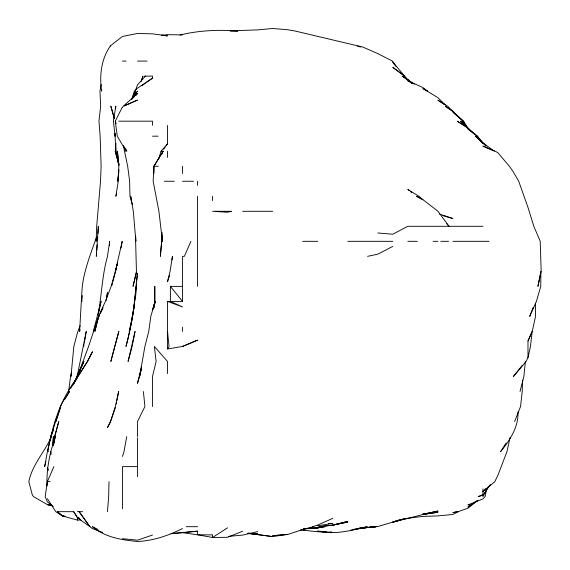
<?xml version="1.0" encoding="UTF-8"?>
<svg xmlns="http://www.w3.org/2000/svg" width="570" height="570" viewBox="0 0 570 570"><rect width="100%" height="100%" fill="white"/><g stroke="black" fill="none" stroke-linecap="round" stroke-linejoin="round"><path stroke-width="0.85" d="M115.881 143.255L115.853 151.207L118.802 165.393M109.013 481.636L108.671 496.655L107.438 511.675M81.959 301.402C80.263 278.837 89.376 258.011 96.48 237.148M522.49 380.033L522.227 391.519L520.545 406.538L514.617 421.558M109.44 245.741L109.675 241.324L107.438 256.6C102.044 275.552 101.716 295.424 98.076 314.754M135.767 295.217L135.952 291.683M136.052 289.916L136.479 283.76M52.875 445.412L53.373 436.577L52.853 445.412M115.653 108.799L115.803 106.148L113.387 121.168L115.097 136.187L115.853 151.207L118.881 164.559M97.534 240.44L97.741 236.906M97.94 233.372L98.346 226.304L96.309 256.343L96.587 252.809M101.738 89.362L101.61 91.129C99.358 75.753 101.154 59.016 110.345 46.07M518.023 411.839C518.622 427.122 509.865 440.232 500.652 451.597L506.16 443.011M161.538 241.324L162.172 236.023L160.355 256.343L162.172 235.139M96.793 250.159L97.206 244.858M136.729 281.131L137.477 273.265C134.94 292.688 134.57 312.453 129.255 331.441L133.594 310.579M172.076 259.877L172.418 256.343L170.074 271.363L167.516 281.58L169.639 275.289M136.237 286.382C134.492 306.639 131.257 326.81 125.977 346.46C131.022 327.665 134.121 308.391 135.952 289.033M525.398 361.48L523.887 376.499L520.018 391.519M118.888 169.76L117.669 181.246L118.845 172.069M50.716 438.344L50.908 436.577C55.725 415.209 64.004 394.875 77.399 377.397L72.974 384.828M76.594 379.15L86.241 331.441L84.289 343.119M68.635 391.519L70.538 376.499L71.578 372.324M154.719 302.235L153.993 307.244L154.748 301.402L154.776 286.382L154.84 301.402M54.677 436.577L53.58 444.087L54.706 436.577L58.753 421.558L54.677 436.577L53.103 445.754M106.383 299.642L107.438 292.61L106.227 300.518M154.584 304.736L155.133 301.402L150.808 316.421L148.734 331.441L144.901 346.46L139.586 376.499L141.054 369.823M83.733 346.46L84.011 344.793M82.344 295.559L81.318 301.402L79.622 331.441L80.049 329.774M121.025 248L122.208 241.324L115.368 271.363L111.129 286.382L105.372 301.402L98.51 316.421L94.869 331.441L98.582 316.421L88.578 346.46L78.09 374.832M126.718 436.577L124.004 451.597L122.457 456.506M101.196 84.453L99.971 91.129L100.662 106.148L98.952 121.168L100.149 136.187L101.104 166.226L100.52 181.246L96.693 226.304L96.166 241.324L96.636 239.657M47.36 451.896L44.66 466.616L45.906 461.607M116.244 404.03L116.565 402.363M116.886 400.696L118.646 391.519L115.318 406.538L110.48 421.558L107.438 427.7L110.573 421.558L115.475 407.372M132.162 346.46L132.482 344.793M132.803 343.119L135.069 331.441L128.072 361.48L131.934 347.294M486.388 489.979L485.063 496.655L482.925 498.928L467.906 505.013L469.409 504.172M133.936 308.911L134.263 307.244M53.715 444.087L55.347 436.577L50.751 451.597L50.837 454.247M98.745 312.246L101.097 301.402L93.338 331.441L99.558 314.839L98.788 316.421M71.514 373.991L70.965 376.499L73.844 346.46L77.399 332.887L80.085 325.598M510.1 437.411L506.958 451.597L497.945 475.216L494.81 481.636L482.925 491.639L485.897 488.511M527.984 357.568L530.478 346.46L532.131 331.441L527.984 341.06L527.984 357.568L526.039 361.48L513.385 376.499L522.12 365.577M55.219 421.558L56.295 419.185L50.958 436.577L47.36 451.597L48.293 449.089M139.75 375.666L141.161 369.823M136.522 272.196L133.038 286.382L136.437 271.363L135.482 236.023M111.898 285.549L112.539 283.041M112.967 281.373L116.593 267.188M141.617 366.482L137.477 383.318L139.315 377.255M114.777 346.46L110.837 361.48L118.838 331.441L115.005 345.627M116.928 265.52L117.598 263.019M116.608 193.757L115.86 196.265L118.268 181.246L118.831 166.226L117.42 151.207L118.881 165.343M158.517 159.55L161.032 151.207L167.516 143.911L167.516 125.443M131.755 99.472L134.356 91.129L137.477 88.143L152.496 78.126L152.496 76.109L144.438 76.109M141.303 81.118L142.97 76.109L141.232 81.118M135.617 90.345L137.477 84.88L145.478 76.109M60.733 407.372L55.86 421.558L60.392 406.538L62.379 402.42L69.476 391.519L65.044 399.086M81.474 367.315L83.505 361.48L78.04 374.918M50.958 436.577L53.388 429.901M53.423 429.459L50.716 436.577L47.638 451.597L48.635 451.597M533.021 307.722L529.687 316.421L536.413 301.402L540.766 286.382L540.866 271.363L537.938 286.382L541.172 271.363L540.21 241.324L533.819 226.304L527.984 207.416L518.728 181.246L512.964 171.335L509.352 166.226L497.945 152.803L495.273 151.207L482.925 146.07L494.382 151.207L482.925 142.97L486.075 145.913M133.373 96.665L135.218 91.92M73.993 383.61L77.399 375.074L83.897 361.48L79.793 370.963M75.347 381.237L77.399 376.499L70.673 388.512M78.083 374.918L79.109 372.545M53.872 466.616L47.367 481.636L45.165 496.655L47.36 501.821L53.288 506.744M190.886 241.324L184.359 256.343L182.535 256.343L182.535 301.402L167.516 301.402L167.516 348.968L182.535 346.46L197.555 340.112L182.535 346.446M161.702 154.37L163.084 151.207L161.032 151.207M527.984 341.06L532.223 331.441L535.529 316.421L535.458 303.169M131.321 99.821L135.532 91.129M100.327 313.258L103.02 307.722L100.334 313.258M115.539 122.001L115.981 123.669L115.283 121.168L122.457 106.911L122.457 107.566M51.143 437.347C44.282 452.459 32.105 465.056 28.828 481.636L32.34 494.967L33.573 496.655L47.36 504.593L52.369 505.611M488.668 486.139L482.925 496.655L482.925 488.796M153.943 166.226L163.084 151.207L153.95 166.226L153.152 181.246L158.909 211.285L162.422 241.324L162.357 238.673M167.516 348.968L169.048 346.46L167.516 331.441M133.33 97.89L134.712 95.632M135.632 94.136L137.477 91.129L131.328 99.707M490.435 484.486L482.925 495.18L478.159 496.655L482.925 494.589M163.604 149.219L165.072 147.224M166.048 145.899L167.516 143.911M135.781 95.546L137.477 93.558L123.312 106.148L137.477 100.092L123.875 106.148M477.268 500.866L467.906 508.233L458.145 511.675L452.886 512.601L456.77 511.675M110.131 46.07L122.457 36.423L137.477 33.48L152.496 33.844L167.516 35.846L165.749 35.86M141.766 85.778L145.343 83.227M146.775 82.208L152.496 78.126M476.313 501.144L467.906 507.136L477.204 500.645M227.594 527.806L212.574 537.496L197.555 534.753M392.808 246.383L377.789 254.163L367.572 256.343M458.38 511.675L452.886 514.475L437.867 515.9L422.847 516.413L407.828 518.308L396.143 520.837M182.535 528.533C168.449 535.579 153.33 540.816 137.477 541.5C121.51 539.854 105.108 537.403 92.418 526.694L97.954 529.452M332.73 518.365L317.711 525.048L312.731 526.694M242.613 531.233L227.594 537.275L212.574 537.496L212.574 534.881L197.555 534.803L182.535 532.679L171.05 533.663L197.555 531.169L197.555 534.803M180.035 35.041C198.802 30.36 218.652 29.569 237.918 31.051L230.173 30.944M152.496 535.038L137.477 540.175L122.457 538.707M405.32 518.486L377.789 526.516L362.769 527.962L375.537 526.694L362.769 528.069L351.084 530.05M405.32 518.472L392.808 522.12L422.847 514.567L437.867 511.675L422.847 514.475L437.867 512.33L430.799 513.121M313.372 526.694L302.691 529.551L287.672 534.496L272.652 535.707L287.672 534.346L272.652 536.598L247.914 533.285L272.652 536.598M257.633 531.603L242.613 535.109L228.477 536.363M353.592 529.359L367.244 526.694C351.035 530.577 334.419 535.059 317.711 531.083L326.546 531.81M317.711 525.797L332.73 523.381L328.313 523.723M422.847 514.012L424.614 513.812M426.381 513.62L429.032 513.321M182.535 532.651L197.555 531.169M362.769 527.962L376.115 526.694L359.235 528.148M161.331 35.219L167.516 34.677L182.535 34.884M306.225 528.582L317.711 527.863L324.85 526.694L317.711 527.955L303.575 528.753M303.575 528.946L317.711 528.212L308.876 528.183M47.36 498.636L55.767 511.675L62.379 515.936L77.399 520.082L80.933 519.961M230.244 30.837L257.633 29.897L272.652 28.5L287.672 29.733L295.224 31.051L362.769 47.039L377.789 53.601L392.459 61.09L396.143 66.64M302.691 529.829L304.458 529.815M122.457 61.09L126.127 61.09M137.477 61.09L147.074 61.09M115.283 121.168L117.299 136.187L122.457 144.994L126.846 151.207L125.25 148.15M118.76 121.168L152.496 121.168L152.496 125.329M152.496 136.187L158.068 136.187M158.389 166.226L153.95 166.226L154 173.294M164.359 181.246L174.327 181.246M182.535 181.246L193.536 181.246M242.613 211.285L272.652 211.285M482.925 226.304L407.828 226.304L392.808 234.22L377.789 232.973M302.691 241.324L317.711 241.324M347.75 241.324L392.808 241.324M407.828 241.324L417.318 241.324M433.043 241.324L437.867 241.324M440.753 241.324L448.561 241.324M452.886 241.324L488.953 241.324M167.516 301.402L182.535 306.945L170.409 301.402L170.38 286.382L182.535 286.382M137.477 466.616L122.457 466.616L122.457 508.846M50.11 481.636L47.36 481.636L47.36 484.529M58.119 511.675L73.658 511.675L77.399 517.453L78.981 518.151M77.399 511.675L82.671 511.675M186.34 526.694L197.555 526.694M247.914 533.591L257.633 534.04L254.982 533.791M330.08 532.095L331.847 532.238L317.711 531.753L300.19 529.915M254.982 533.798L257.633 534.04M77.399 520.082L77.399 517.795L79.166 518.009M64.887 516.377L62.379 515.936L57.349 511.675L62.379 515.779L64.887 516.249M442.876 215.595L452.886 218.552L439.534 214.078M357.511 46.07L360.518 47.032M102.693 532.416L92.418 528.575L89.839 526.694L79.123 511.675L89.953 526.694L77.399 517.695L73.658 511.675M77.399 517.795L79.772 518.786M410.828 82.557L407.828 80.74L422.847 87.516L427.564 91.129L422.847 88.507L437.867 97.634L445.334 104.93M407.828 79.786L411.896 83.192L407.828 79.75L402.149 76.109L411.925 82.878M414.262 84.175L407.828 79.95L411.925 82.999M444.401 104.645L437.867 100.128L447.628 106.148L452.886 111.492L445.22 106.148L452.886 111.3L463.097 121.168L452.886 112.105L463.666 121.168L467.906 128.663M409.139 190.487L407.828 189.44L418.929 196.265L422.847 199.721L416.549 196.265L422.847 199.6L437.867 211.171L448.996 226.304L446.766 223.746M410.457 191.541L411.768 192.589M474.953 134.613L467.906 128.849L477.681 136.187L482.925 143.469L476.869 136.187L467.906 127.815L457.24 121.168L467.906 128.1L460.453 121.168L466.666 127.21M486.075 145.721L475.394 136.187L482.925 142.878L476.869 136.187M407.828 79.75L404.75 76.109L392.808 67.388L404.657 76.109L392.808 62.123L394.711 64.916M170.38 286.382L182.535 301.402M467.428 127.766L462.662 121.168L467.428 127.979M123.647 145.856L125.728 151.207L124.723 147.908M114.299 117.826L110.829 106.148L114.271 118.667M132.447 204.609L129.967 196.265L129.639 181.246L127.68 166.226L123.298 145.436M118.859 163.725L115.211 151.207L118.809 164.559M131.285 198.766L130.651 196.265L133.316 211.285L135.874 241.324L135.66 236.023M143.383 391.519L144.923 406.538L137.477 421.558L137.477 436.577M47.032 486.039C46.533 474.461 48.087 462.847 50.83 451.597L50.901 454.247M115.069 133.537L115.097 136.187L115.012 133.537M162.065 232.489L162.087 241.324M212.574 196.265L212.574 200.604M197.555 181.246L197.555 185.335M197.555 196.265L197.555 286.382M182.535 166.226L182.535 173.522M182.535 327.201L182.535 331.441M167.516 151.207L167.516 157.413M167.516 373.599L167.516 361.48L154.356 346.46L156.123 361.48L152.496 376.499L152.496 406.538M137.477 437.924L137.477 476.655M154.748 301.402L153.943 307.244L154.748 301.402M117.669 263.019L117.028 265.52L117.684 263.019M116.48 267.188L115.368 271.363L116.529 267.188M155.282 301.402L152.496 310.18L155.318 301.402M92.418 351.84L87.452 361.48L77.955 376.499L87.41 361.48L92.418 351.84M398.651 520.196L392.808 522.234L398.651 520.253M231.32 211.285L227.594 212.254L212.574 211.285L231.32 211.285M347.75 521.429L332.73 525.234L318.78 526.694L332.73 525.084L347.75 522.049L332.73 525.084L347.75 521.429M437.867 511.069L422.847 514.297L437.867 511.069M253.215 533.634L248.798 533.235L253.215 533.634M52.369 505.462L47.36 504.593L52.369 505.469M50.701 504.984L47.36 504.357L50.701 504.992M48.151 470.122L47.36 467.657L48.144 470.122"/></g></svg>
